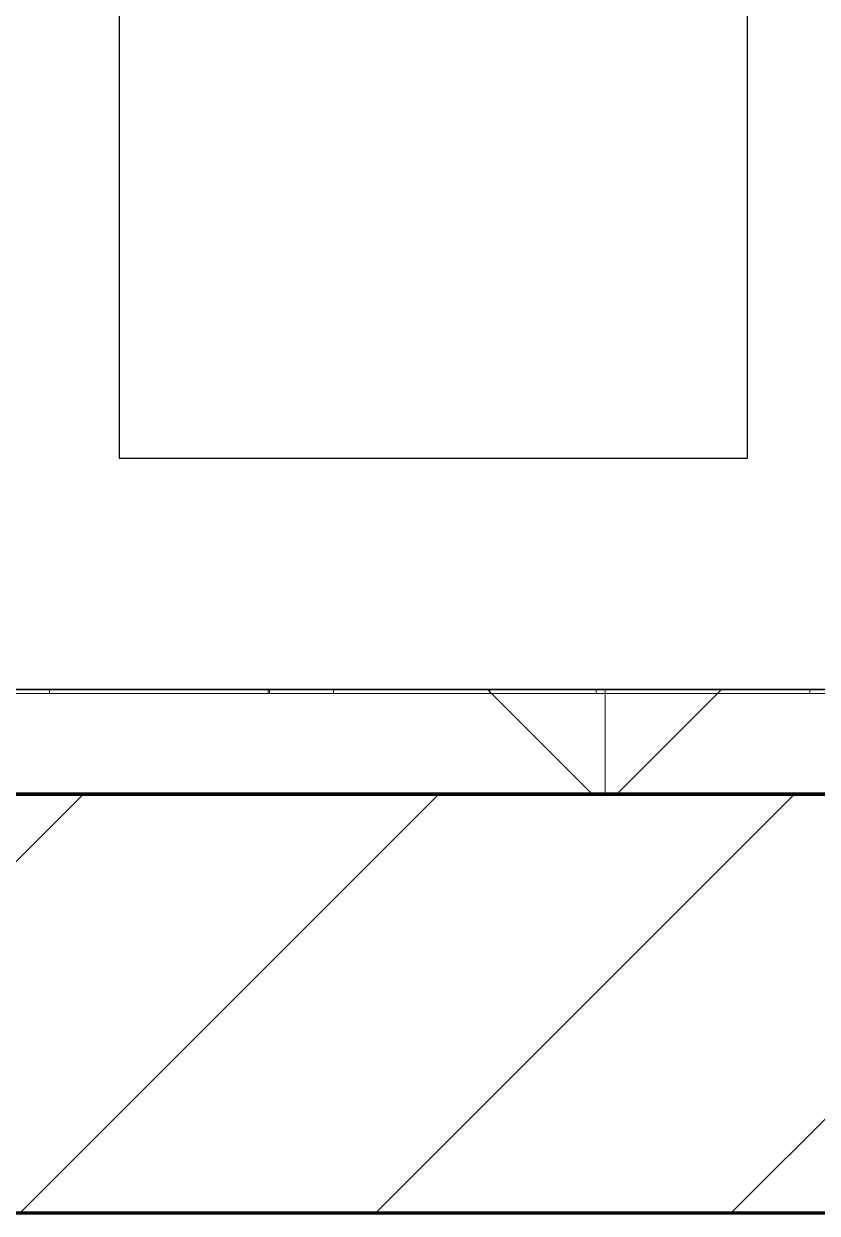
# Model space of a CAD drawing. Header units: millimetres. Extents: x -920231 to -841213, y -17301 to 22361.
# Drawn here: x -853260 to -852881, y -3376 to -2808 of the extents above; entities that cross this region are included whole.
import ezdxf
from ezdxf.xclip import XClip

# ---------------------------------------------------------------- set-up
doc = ezdxf.new("R2010")
doc.units = ezdxf.units.MM
doc.header["$XCLIPFRAME"] = 0
doc.layers.add('000 - WIPEOUT', color=250, linetype='Continuous')
doc.layers.add('A11_ALU.SOLID SHEET', color=2, linetype='Continuous')
for name, color, linetype, lineweight in [('A-GLAZ-CURT', 2, 'Continuous', 9), ('A-WALL', 5, 'Continuous', 35), ('A-WALL-FNSH', 2, 'Continuous', 35), ('A-WALL-PATT', 1, 'Continuous', 35)]:
    doc.layers.add(name, color=color, linetype=linetype, lineweight=lineweight)

# ---------------------------------------------------------------- blocks, each defined once
blk = doc.blocks.new('PPLS-PP19_Custom Tile Pattern - Custom Tile Pattern-V96-4230-01 ENLARGED MULTI-PURPOSE LEVEL - REFLECTED CEILING PLAN - SHEET 1')
at = {"layer": 'A-GLAZ-CURT'}
for p, q in [((34.85, 0), (139.22, 0)), ((34.85, -2), (34.85, 0)), ((139.22, 0), (139.22, -2)), ((139.77, 0), (139.77, -2)), ((170.29, 0), (245.04, 0)), ((170.29, -2), (170.29, 0)), ((195.99, 0), (213.31, 0)), ((213.31, 0), (195.99, 0)), ((230.06, 0), (300, 0)), ((245.04, 0), (245.04, -2)), ((295.8, 0), (300, 0)), ((295.8, -2), (295.8, 0)), ((300, 0), (300, -2)), ((-300, -2), (300, -2)), ((139.22, -2), (34.85, -2)), ((245.04, -2), (170.29, -2)), ((300, -2), (295.8, -2)), ((300, -2), (300, -50)), ((300, -50), (-300, -50))]:
    blk.add_line(p, q, dxfattribs=at)
for points, knots in [([(31.18, 0), (25.97, 0), (11.99, 0), (-16.92, 0), (-47.42, 0), (-65.35, 0), (-66.28, 0), (-66.31, 0)], [-4496.803627, -4496.803627, -4496.803627, -4496.803627, -4222.080604, -3745.412743, -2981.410125, -2542.574734, -2526.906796, -2526.906796, -2526.906796, -2526.906796]), ([(-36.78, 0), (-32.43, 0), (-19.22, 0), (7.61, 0), (31.27, 0), (44.6, 0)], [-6191.144455, -6191.144455, -6191.144455, -6191.144455, -5862.463379, -5340.621928, -4643.358341, -4643.358341, -4643.358341, -4643.358341]), ([(30.82, 0), (29.27, 0), (20.14, 0), (3.54, 0), (-16.58, 0), (-34.76, 0), (-36.04, 0)], [-10462.034656, -10462.034656, -10462.034656, -10462.034656, -10363.088938, -9884.23066, -9424.652049, -9182.880979, -9182.880979, -9182.880979, -9182.880979]), ([(-30.52, 0), (-27.11, 0), (-17.83, 0), (5.99, 0), (22.06, 0), (37.44, 0), (45.92, 0), (57.76, 0), (64.47, 0), (72.74, 0), (75.22, 0), (76.03, 0), (76.21, 0)], [-2323.618664, -2323.618664, -2323.618664, -2323.618664, -2142.497158, -1716.209403, -1206.526904, -1089.329421, -901.315459, -753.071572, -495.328968, -421.953223, -334.951786, -290.452333, -290.452333, -290.452333, -290.452333]), ([(-28.57, 0), (-26.93, 0), (-20.29, 0), (-11.45, 0), (2.08, 0), (13.15, 0), (21.24, 0), (24.62, 0), (24.72, 0), (24.72, 0)], [-5361.429781, -5361.429781, -5361.429781, -5361.429781, -5261.36855, -5050.479954, -4785.90057, -4596.498881, -4445.288762, -4384.376941, -4376.041937, -4376.041937, -4376.041937, -4376.041937]), ([(44.94, 0), (43.89, 0), (37.09, 0), (24.74, 0), (2.64, 0), (-15.42, 0), (-24.56, 0), (-26.96, 0)], [-4158.153806, -4158.153806, -4158.153806, -4158.153806, -4098.545751, -3766.694881, -3333.063701, -2994.501669, -2824.854622, -2824.854622, -2824.854622, -2824.854622]), ([(76.63, 0), (74.8, 0), (67.65, 0), (53.52, 0), (37, 0), (24.07, 0), (12.82, 0), (-2.9, 0), (-17.85, 0), (-25.06, 0), (-26.9, 0)], [-3095.572228, -3095.572228, -3095.572228, -3095.572228, -2950.589685, -2634.532728, -2313.748533, -2106.613311, -1925.670641, -1617.263037, -1290.787923, -1177.854364, -1177.854364, -1177.854364, -1177.854364]), ([(-26.65, 0), (-23.01, 0), (-13.67, 0), (8.61, 0), (15.02, 0), (22.91, 0), (31, 0), (39.04, 0), (51.19, 0), (58.74, 0), (61.34, 0), (61.45, 0)], [-3113.700791, -3113.700791, -3113.700791, -3113.700791, -2864.387349, -2439.246196, -2084.094819, -1956.422387, -1818.904206, -1645.594513, -1443.202566, -1228.752106, -1120.932285, -1120.932285, -1120.932285, -1120.932285]), ([(-15.19, 0), (-13.07, 0), (7.48, 0), (42.82, 0), (88.72, 0), (120.63, 0), (138.28, 0), (138.53, 0)], [-461.142613, -461.142613, -461.142613, -461.142613, -429.606584, -390.253598, -346.313304, -291.370682, -290.5735, -290.5735, -290.5735, -290.5735]), ([(103.09, 0), (101.08, 0), (86.31, 0), (63.34, 0), (35.84, 0), (18.55, 0), (11.55, 0), (9.01, 0)], [-375.435014, -375.435014, -375.435014, -375.435014, -369.147452, -330.153101, -307.516438, -285.83788, -269.307637, -269.307637, -269.307637, -269.307637]), ([(24.69, 0), (24.54, 0), (20.99, 0), (15.48, 0), (10.8, 0), (9.63, 0)], [-4368.572414, -4368.572414, -4368.572414, -4368.572414, -4306.476363, -4080.000647, -3772.857994, -3772.857994, -3772.857994, -3772.857994]), ([(18.16, 0), (19.15, 0), (24.25, 0), (25.66, 0), (26.12, 0)], [-5700.113719, -5700.113719, -5700.113719, -5700.113719, -5554.232259, -5302.431367, -5302.431367, -5302.431367, -5302.431367]), ([(114.39, 0), (114.2, 0), (112.08, 0), (105.42, 0), (92.38, 0), (85.59, 0), (74.4, 0), (62.26, 0), (51.85, 0), (43.81, 0), (29.53, 0), (20.67, 0), (18.85, 0), (18.16, 0)], [-8148.58938, -8148.58938, -8148.58938, -8148.58938, -8105.191388, -7723.759874, -7531.75727, -7135.649961, -6924.452779, -6738.82075, -6548.303034, -6314.283804, -6135.05769, -5972.647715, -5832.674503, -5832.674503, -5832.674503, -5832.674503]), ([(27.44, 0), (27.9, 0), (29.54, 0), (36.07, 0), (41.8, 0), (44.93, 0)], [-5037.309798, -5037.309798, -5037.309798, -5037.309798, -4887.603822, -4705.298446, -4513.690504, -4513.690504, -4513.690504, -4513.690504]), ([(53.18, 0), (53.06, 0), (52.22, 0), (44.99, 0), (36.46, 0), (30.82, 0)], [-622.740158, -622.740158, -622.740158, -622.740158, -566.066452, -360.610861, 0, 0, 0, 0]), ([(136.44, 0), (121.66, 0), (86.93, 0), (51.16, 0), (31.18, 0)], [-106.750556, -106.750556, -106.750556, -106.750556, -59.610984, 0, 0, 0, 0]), ([(116.62, 0), (112.92, 0), (98.36, 0), (76.86, 0), (57.82, 0), (46.51, 0), (41.18, 0), (36.02, 0), (35.54, 0), (35.54, 0)], [-417.916945, -417.916945, -417.916945, -417.916945, -401.860199, -357.622665, -341.267687, -334.000314, -326.15566, -319.318397, -317.489778, -317.489778, -317.489778, -317.489778]), ([(36.29, 0), (37.77, 0), (48.82, 0), (64.79, 0), (95.91, 0), (124.45, 0), (132.42, 0), (134.6, 0)], [-314.598523, -314.598523, -314.598523, -314.598523, -305.899624, -287.17622, -249.500363, -194.761443, -152.241002, -152.241002, -152.241002, -152.241002]), ([(44.94, 0), (45.81, 0), (53.09, 0), (71.92, 0), (97.62, 0), (111.27, 0), (116.78, 0)], [-121.352968, -121.352968, -121.352968, -121.352968, -118.513713, -97.899267, -63.759246, -47.230759, -47.230759, -47.230759, -47.230759]), ([(44.95, 0), (46.18, 0), (56.53, 0), (70.92, 0), (82.12, 0), (83.66, 0)], [-4637.169005, -4637.169005, -4637.169005, -4637.169005, -4573.028122, -4094.177415, -3869.465285, -3869.465285, -3869.465285, -3869.465285]), ([(70.61, 0), (66.16, 0), (57.02, 0), (48.09, 0), (45.21, 0)], [-4647.237329, -4647.237329, -4647.237329, -4647.237329, -4326.416877, -4163.150107, -4163.150107, -4163.150107, -4163.150107]), ([(45.26, 0), (47.78, 0), (57.22, 0), (71.67, 0), (84.83, 0), (86.01, 0), (92.51, 0), (94.33, 0)], [-4507.066662, -4507.066662, -4507.066662, -4507.066662, -4353.683244, -3960.84581, -3759.045785, -3336.541051, -2783.776468, -2783.776468, -2783.776468, -2783.776468]), ([(61.47, 0), (61.47, 0), (61.21, 0), (54.61, 0), (53.71, 0), (53.56, 0)], [-1113.311073, -1113.311073, -1113.311073, -1113.311073, -1096.402191, -891.204116, -747.28819, -747.28819, -747.28819, -747.28819]), ([(76.22, 0), (75.58, 0), (73.64, 0), (71.05, 0), (70.61, 0)], [-193.634889, -193.634889, -193.634889, -193.634889, -31.537676, 0, 0, 0, 0]), ([(94.4, 0), (94.4, 0), (94.64, 0), (99.11, 0), (108.97, 0), (120.79, 0), (139.94, 0), (163.31, 0), (185.23, 0), (193.62, 0), (194.69, 0), (194.79, 0)], [-2348.345796, -2348.345796, -2348.345796, -2348.345796, -2310.419338, -2233.599744, -2052.234781, -1843.028543, -1530.39897, -1095.004608, -529.74427, -295.064701, -265.121568, -265.121568, -265.121568, -265.121568]), ([(116.72, 0), (115.81, 0), (113.64, 0), (111.98, 0), (105.66, 0), (105.23, 0), (105.23, 0)], [-9325.698741, -9325.698741, -9325.698741, -9325.698741, -9220.200448, -9012.77275, -8966.157302, -8929.495943, -8929.495943, -8929.495943, -8929.495943]), ([(105.26, 0), (105.52, 0), (111.01, 0), (112.65, 0), (113.59, 0)], [-8920.561005, -8920.561005, -8920.561005, -8920.561005, -8814.835624, -8577.462505, -8577.462505, -8577.462505, -8577.462505]), ([(168.37, 0), (167.68, 0), (162.47, 0), (148.8, 0), (126.08, 0), (116.79, 0)], [-543.375029, -543.375029, -543.375029, -543.375029, -530.793311, -458.593899, -418.159547, -418.159547, -418.159547, -418.159547]), ([(116.87, 0), (119.57, 0), (123.68, 0), (128.82, 0), (129.02, 0), (129.02, 0)], [-47.139877, -47.139877, -47.139877, -47.139877, -39.050993, -35.895543, -35.445596, -35.445596, -35.445596, -35.445596]), ([(129.02, 0), (129, 0), (124.41, 0), (122.38, 0), (118.71, 0), (116.89, 0)], [-35.354907, -35.354907, -35.354907, -35.354907, -31.430235, -22.807238, -15.713292, -15.713292, -15.713292, -15.713292]), ([(157.9, 0), (156.77, 0), (151.67, 0), (143.29, 0), (134.04, 0), (126.24, 0), (120.76, 0), (118.33, 0), (117.36, 0)], [-10292.955006, -10292.955006, -10292.955006, -10292.955006, -10098.273015, -9847.788484, -9677.714971, -9567.007022, -9453.21225, -9349.434131, -9349.434131, -9349.434131, -9349.434131]), ([(193.8, 0), (193.33, 0), (190.11, 0), (183.13, 0), (171, 0), (161.95, 0), (161.28, 0), (158.35, 0), (157.85, 0), (157.77, 0)], [-11665.349007, -11665.349007, -11665.349007, -11665.349007, -11565.880756, -11105.624034, -10839.086983, -10768.332124, -10666.779182, -10580.760289, -10550.278881, -10550.278881, -10550.278881, -10550.278881]), ([(260.44, 0), (260.15, 0), (241, 0), (207.11, 0), (177.41, 0), (159.34, 0), (158.33, 0), (158.3, 0)], [-245.572734, -245.572734, -245.572734, -245.572734, -244.693688, -187.987675, -143.776725, -129.632772, -123.352749, -123.352749, -123.352749, -123.352749]), ([(159.07, 0), (159.13, 0), (160.84, 0), (165.21, 0), (174.15, 0), (185.98, 0), (208.82, 0), (219.42, 0), (230.06, 0)], [-115.643202, -115.643202, -115.643202, -115.643202, -114.681583, -87.660824, -65.295536, -41.623857, -24.459831, 0, 0, 0, 0]), ([(215.22, 0), (214.62, 0), (210.55, 0), (203.98, 0), (187.54, 0), (175.3, 0), (169.49, 0)], [-203.825446, -203.825446, -203.825446, -203.825446, -198.527383, -184.406837, -162.427601, -142.916156, -142.916156, -142.916156, -142.916156]), ([(170.29, 0), (170.39, 0), (171.48, 0), (172.17, 0), (172.45, 0)], [-59.471458, -59.471458, -59.471458, -59.471458, -56.742688, -29.735729, -29.735729, -29.735729, -29.735729]), ([(172.07, 0), (177.66, 0), (187.87, 0), (201.08, 0), (207.47, 0), (213.96, 0), (215.11, 0)], [-255.364076, -255.364076, -255.364076, -255.364076, -237.955587, -223.92608, -215.862851, -208.75215, -208.75215, -208.75215, -208.75215]), ([(300, 0), (288.22, 0), (262, 0), (230.48, 0), (220, 0), (219.04, 0)], [-12528.858583, -12528.858583, -12528.858583, -12528.858583, -11905.454923, -11162.864862, -10859.773777, -10859.773777, -10859.773777, -10859.773777]), ([(219.84, 0), (220.8, 0), (227.72, 0), (240.28, 0), (245.04, 0)], [-10674.31991, -10674.31991, -10674.31991, -10674.31991, -10511.382485, -9932.504441, -9932.504441, -9932.504441, -9932.504441]), ([(284.78, 0), (284.83, 0), (285.23, 0), (287.47, 0), (293.59, 0), (297.76, 0), (300, 0)], [-4096.535135, -4096.535135, -4096.535135, -4096.535135, -4053.389046, -3959.664717, -3862.421465, -3746.95702, -3746.95702, -3746.95702, -3746.95702]), ([(295.8, 0), (294.18, 0), (290.94, 0), (286.68, 0), (285.79, 0)], [-4679.165325, -4679.165325, -4679.165325, -4679.165325, -4358.271401, -4213.061173, -4213.061173, -4213.061173, -4213.061173])]:
    blk.add_open_spline(points, degree=3, knots=knots, dxfattribs=at)
for points in [[(34.85, 0), (37.58, 0), (40.96, 0), (44.55, 0)], [(80.35, 0), (79.57, 0), (78.27, 0), (76.63, 0)], [(84.06, 0), (83.48, 0), (82.41, 0), (81.72, 0)], [(116.72, 0), (112.74, 0), (108.04, 0), (103.09, 0)], [(195.11, 0), (194.91, 0), (194.44, 0), (193.8, 0)], [(300, 0), (287.2, 0), (274.39, 0), (261.57, 0)]]:
    blk.add_open_spline(points, degree=3, dxfattribs=at)
blk = doc.blocks.new('PPLS-PP19_Custom Tile Pattern - Custom Tile Pattern-V97-4230-01 ENLARGED MULTI-PURPOSE LEVEL - REFLECTED CEILING PLAN - SHEET 1')
at = {"layer": 'A-GLAZ-CURT'}
for p, q in [((-300, 0), (-202.31, 0)), ((-300, -2), (-300, 0)), ((-293.07, 0), (-275.75, 0)), ((-275.75, 0), (-293.07, 0)), ((-222.32, 0), (-205, 0)), ((-205, 0), (-222.32, 0)), ((-202.31, 0), (-202.31, -2)), ((-300, -2), (300, -2)), ((-300, -50), (-300, -2)), ((-202.31, -2), (-300, -2)), ((300, -50), (-300, -50))]:
    blk.add_line(p, q, dxfattribs=at)
at = {"layer": 'A-GLAZ-CURT', "flags": 128}
for points in [[(-300, 0), (-291.7, 0), (-283.58, 0), (-275.62, 0), (-267.8, 0), (-260.12, 0), (-252.56, 0), (-245.12, 0), (-237.77, 0), (-230.5, 0), (-223.32, 0), (-216.2, 0), (-209.18, 0), (-202.31, 0)], [(-195.88, 0), (-200.68, 0), (-206.74, 0), (-213.02, 0), (-219.49, 0), (-226.14, 0), (-232.95, 0), (-239.91, 0), (-247.01, 0), (-254.25, 0), (-261.61, 0), (-269.09, 0), (-276.68, 0), (-284.36, 0), (-292.14, 0), (-300, 0)]]:
    blk.add_lwpolyline(points, dxfattribs=at)
at = {"layer": 'A-GLAZ-CURT'}
for points, knots in [([(-300, 0), (-284.65, 0), (-245.73, 0), (-213.68, 0), (-195.88, 0)], [-5323.127839, -5323.127839, -5323.127839, -5323.127839, -4502.809032, -3200.324018, -3200.324018, -3200.324018, -3200.324018]), ([(-195.89, 0), (-201.84, 0), (-228.38, 0), (-262.56, 0), (-294.48, 0), (-300, 0)], [-15549.879613, -15549.879613, -15549.879613, -15549.879613, -15131.813646, -13729.592194, -13439.944408, -13439.944408, -13439.944408, -13439.944408]), ([(-137.88, 0), (-140.56, 0), (-147.66, 0), (-147.69, 0), (-158.72, 0), (-174.02, 0), (-185.59, 0), (-209.77, 0), (-232.01, 0), (-255.22, 0), (-262.59, 0), (-264.9, 0), (-265.4, 0)], [-3187.727384, -3187.727384, -3187.727384, -3187.727384, -2919.378265, -2477.344047, -2237.412286, -2029.680487, -1755.085331, -1400.429864, -858.079193, -543.655514, -208.940337, 0, 0, 0, 0]), ([(-258.6, 0), (-257.91, 0), (-254.26, 0), (-241.25, 0), (-225.99, 0), (-213.1, 0), (-203.71, 0), (-198.28, 0), (-195.9, 0)], [-5722.54675, -5722.54675, -5722.54675, -5722.54675, -5657.471696, -5413.335975, -5017.494783, -4832.723979, -4666.091899, -4531.949775, -4531.949775, -4531.949775, -4531.949775]), ([(-133.82, 0), (-135.51, 0), (-137.8, 0), (-149.31, 0), (-162.01, 0), (-177.91, 0), (-199.46, 0), (-216.65, 0), (-231.26, 0), (-233.46, 0), (-234, 0)], [-2731.647847, -2731.647847, -2731.647847, -2731.647847, -2418.507304, -2308.929706, -2113.765672, -1763.376603, -1422.553702, -978.033455, -846.069444, -682.911962, -682.911962, -682.911962, -682.911962]), ([(-233.49, 0), (-233.44, 0), (-232.38, 0), (-230.74, 0), (-225.3, 0), (-223.63, 0)], [-455.274641, -455.274641, -455.274641, -455.274641, -440.605512, -119.536984, 0, 0, 0, 0]), ([(-223.63, 0), (-219.39, 0), (-206.17, 0), (-188.58, 0), (-169.02, 0), (-152.12, 0), (-136.84, 0), (-128.08, 0), (-125.44, 0), (-124.73, 0)], [-5463.295695, -5463.295695, -5463.295695, -5463.295695, -5161.076232, -4739.070012, -4465.409639, -4149.119819, -3839.893365, -3647.167523, -3541.024987, -3541.024987, -3541.024987, -3541.024987])]:
    blk.add_open_spline(points, degree=3, knots=knots, dxfattribs=at)
blk = doc.blocks.new('*U1487')
at = {"color": 3}
blk.add_wipeout([(-200, -6650), (200, -6650), (200, -6950), (-200, -6950)], dxfattribs=at).dxf.layer = '000 - WIPEOUT'
at = {"layer": 'A11_ALU.SOLID SHEET', "color": 0, "linetype": 'ByBlock'}
blk.add_lwpolyline([(-200, -6950), (200, -6950), (200, -6650), (-200, -6650)], close=True, dxfattribs=at)
blk = doc.blocks.new('*U1512')
at = {"layer": 'A11_ALU.SOLID SHEET', "linetype": 'ByBlock', "rotation": 90}
blk.add_blockref('*U1487', (-115182, -6394.5), dxfattribs=at)

msp = doc.modelspace()

# ---------------------------------------------------------------- block references
ref = msp.add_blockref('*U1512', (-744682.37, 3579.02))
XClip(ref).set_block_clipping_path([(-170955.001718735, -20880.0077451951), (-101425.4223389953, 14393.0014498747)])

# ---------------------------------------------------------------- next in the draw order: hatches: boundary and pattern name
at = {"layer": 'A-WALL-PATT', "lineweight": 9}
h = msp.add_hatch(dxfattribs=at)
h.set_pattern_fill('FP_3', color=256, style=0, pattern_type=2)
h.set_pattern_definition([(45, (0, 0), (-212.13203, 212.13203), []), (135, (0, 0), (-212.13203, -212.13203), [])])
h.paths.add_polyline_path([(-850767.37, -3175.94), (-850767.37, -3125.94), (-868697.34, -3125.94), (-868743.96, -3175.94), (-850867, -3175.94)])
h = msp.add_hatch(dxfattribs=at)
h.set_pattern_fill('FP_2', color=256, style=0, pattern_type=2)
h.set_pattern_definition([(45, (0, 0), (-84.852814, 84.852814), [])])
h.paths.add_polyline_path([(-850567.37, -3375.94), (-850567.37, -3175.94), (-868402.13, -3175.94), (-868588.64, -3375.94), (-850766.31, -3375.94)])

# ---------------------------------------------------------------- next in the draw order: linework, layer by layer
at = {"layer": 'A-WALL', "color": 7, "lineweight": 70}
for p, q in [((-868402.13, -3175.94), (-850767.37, -3175.94)), ((-850767.37, -3175.94), (-868402.13, -3175.94)), ((-850766.31, -3375.94), (-868588.64, -3375.94))]:
    msp.add_line(p, q, dxfattribs=at)
at = {"layer": 'A-WALL-FNSH', "color": 250}
msp.add_line((-868697.34, -3125.94), (-850817.37, -3125.94), dxfattribs=at)

# ---------------------------------------------------------------- next in the draw order: block references
at = {"layer": 'A-GLAZ-CURT'}
for name, p in [('PPLS-PP19_Custom Tile Pattern - Custom Tile Pattern-V96-4230-01 ENLARGED MULTI-PURPOSE LEVEL - REFLECTED CEILING PLAN - SHEET 1', (-853282.37, -3125.94)), ('PPLS-PP19_Custom Tile Pattern - Custom Tile Pattern-V97-4230-01 ENLARGED MULTI-PURPOSE LEVEL - REFLECTED CEILING PLAN - SHEET 1', (-852682.37, -3125.94))]:
    msp.add_blockref(name, p, dxfattribs=at)

doc.saveas('drawing.dxf')
